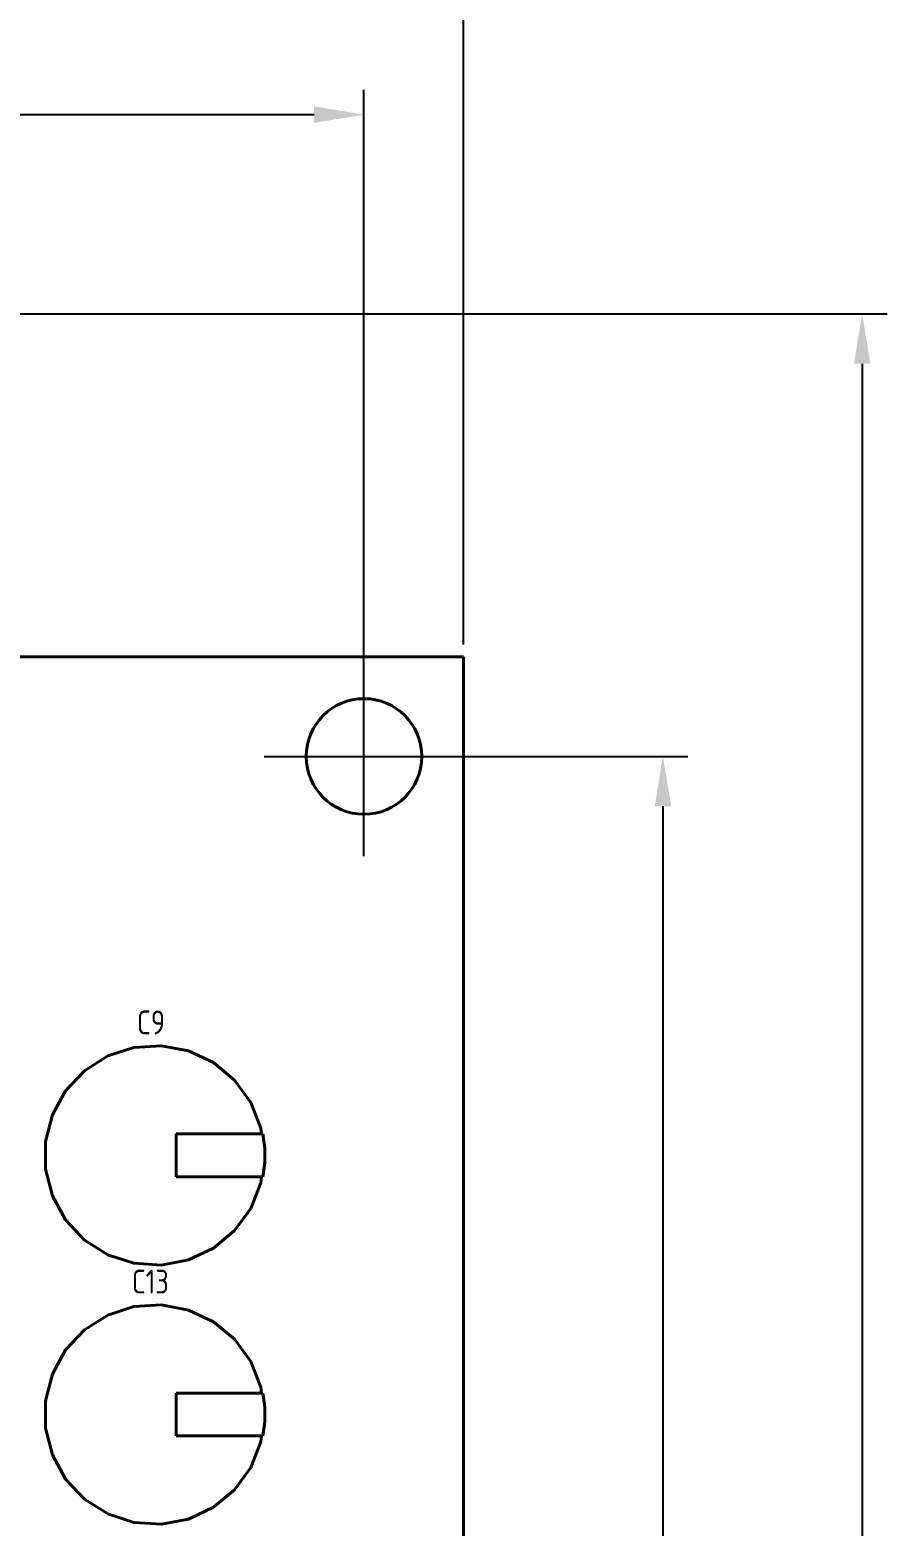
# Model space of a CAD drawing. Header units: inches. Extents: x -969 to 2045, y -594 to 12.
# Drawn here: x -744.8 to -701.7, y -106.1 to -31 of the extents above; entities that cross this region are included whole.
import ezdxf

# ---------------------------------------------------------------- set-up
doc = ezdxf.new("R2010")
doc.units = ezdxf.units.IN
doc.header["$MEASUREMENT"] = 0
doc.layers.add('Основная', color=7, linetype='Continuous', lineweight=40)
doc.styles.add('GOST type A0', font='gost.TTF', dxfattribs={"height": 2.116667})
doc.dimstyles.new('ISO-25', dxfattribs={"dimtxt": 2.5, "dimasz": 2.5, "dimexe": 1.25, "dimexo": 0.625, "dimtad": 1, "dimtxsty": 'Standard', "dimcen": 2.5, "dimadec": 0, "dimazin": 0, "dimtfac": 1, "dimtmove": 0, "dimatfit": 3, "dimfxl": 1, "dimarcsym": 0})

# ---------------------------------------------------------------- blocks, each defined once
blk = doc.blocks.new('*D26')
at = {"color": 0, "lineweight": -2, "transparency": 16777216}
for p, q in [((-882.999, -61.842), (-882.999, -24.017)), ((-722.999, -61.842), (-722.999, -24.017)), ((-880.499, -25.267), (-725.499, -25.267))]:
    blk.add_line(p, q, dxfattribs=at)
at = {"color": 0, "transparency": 16777216}
for points in [[(-880.499, -24.851), (-880.499, -25.684), (-882.999, -25.267)], [(-725.499, -24.851), (-725.499, -25.684), (-722.999, -25.267)]]:
    blk.add_solid(points, dxfattribs=at)
at = {"layer": 'DEFPOINTS', "color": 0, "transparency": 16777216}
for p in [(-722.999, -25.267), (-882.999, -62.467), (-722.999, -62.467)]:
    blk.add_point(p, dxfattribs=at)
at = {"color": 0, "transparency": 16777216, "insert": (-802.999, -23.583), "char_height": 2.1167, "attachment_point": 5, "style": 'GOST type A0'}
blk.add_mtext('80*', dxfattribs=at)
blk = doc.blocks.new('*D27')
at = {"color": 0, "lineweight": -2, "transparency": 16777216}
for p, q in [((-877.999, -66.842), (-877.999, -34.017)), ((-727.999, -66.842), (-727.999, -34.017)), ((-875.499, -35.267), (-730.499, -35.267))]:
    blk.add_line(p, q, dxfattribs=at)
at = {"color": 0, "transparency": 16777216}
for points in [[(-875.499, -34.851), (-875.499, -35.684), (-877.999, -35.267)], [(-730.499, -34.851), (-730.499, -35.684), (-727.999, -35.267)]]:
    blk.add_solid(points, dxfattribs=at)
at = {"layer": 'DEFPOINTS', "color": 0, "transparency": 16777216}
for p in [(-727.999, -35.267), (-877.999, -67.467), (-727.999, -67.467)]:
    blk.add_point(p, dxfattribs=at)
at = {"color": 0, "transparency": 16777216, "insert": (-802.999, -33.583), "char_height": 2.1167, "attachment_point": 5, "style": 'GOST type A0'}
blk.add_mtext('75*', dxfattribs=at)
blk = doc.blocks.new('*D28')
at = {"color": 0, "lineweight": -2, "transparency": 16777216}
for p, q in [((-727.374, -67.467), (-711.749, -67.467)), ((-712.999, -69.967), (-712.999, -294.967)), ((-727.374, -297.467), (-711.749, -297.467))]:
    blk.add_line(p, q, dxfattribs=at)
at = {"color": 0, "transparency": 16777216}
for points in [[(-713.415, -69.967), (-712.582, -69.967), (-712.999, -67.467)], [(-713.415, -294.967), (-712.582, -294.967), (-712.999, -297.467)]]:
    blk.add_solid(points, dxfattribs=at)
at = {"layer": 'DEFPOINTS', "color": 0, "transparency": 16777216}
for p in [(-727.999, -67.467), (-727.999, -297.467), (-712.999, -297.467)]:
    blk.add_point(p, dxfattribs=at)
at = {"color": 0, "transparency": 16777216, "insert": (-714.683, -182.467), "char_height": 2.1167, "attachment_point": 5, "rotation": 90, "style": 'GOST type A0'}
blk.add_mtext('115*', dxfattribs=at)
blk = doc.blocks.new('*D29')
at = {"color": 0, "lineweight": -2, "transparency": 16777216}
for p, q in [((-762.176, -45.267), (-701.749, -45.267)), ((-702.999, -47.767), (-702.999, -299.967)), ((-722.374, -302.467), (-701.749, -302.467))]:
    blk.add_line(p, q, dxfattribs=at)
at = {"color": 0, "transparency": 16777216}
for points in [[(-703.415, -47.767), (-702.582, -47.767), (-702.999, -45.267)], [(-703.415, -299.967), (-702.582, -299.967), (-702.999, -302.467)]]:
    blk.add_solid(points, dxfattribs=at)
at = {"layer": 'DEFPOINTS', "color": 0, "transparency": 16777216}
for p in [(-762.801, -45.267), (-722.999, -302.467), (-702.999, -302.467)]:
    blk.add_point(p, dxfattribs=at)
at = {"color": 0, "transparency": 16777216, "insert": (-704.842, -173.867), "char_height": 2.1167, "attachment_point": 5, "rotation": 90, "style": 'GOST type A0'}
blk.add_mtext('128,6*', dxfattribs=at)

msp = doc.modelspace()

# ---------------------------------------------------------------- linework, layer by layer
for p, q in [((-727.999, -72.467), (-727.999, -62.467)), ((-727.999, -72.467), (-727.999, -62.467)), ((-732.999, -67.467), (-722.999, -67.467)), ((-732.999, -67.467), (-722.999, -67.467))]:
    msp.add_line(p, q)
at = {"layer": 'Основная'}
for p, q in [((-722.999, -62.467), (-882.999, -62.467)), ((-722.999, -302.467), (-722.999, -62.467)), ((-740.857, -82.491), (-742.023, -83.231)), ((-740.857, -82.491), (-742.023, -83.231)), ((-740.857, -82.491), (-742.023, -83.231)), ((-740.857, -82.491), (-742.023, -83.231)), ((-739.543, -82.065), (-740.857, -82.491)), ((-739.543, -82.065), (-740.857, -82.491)), ((-739.543, -82.065), (-740.857, -82.491)), ((-739.543, -82.065), (-740.857, -82.491)), ((-738.163, -81.977), (-739.543, -82.065)), ((-738.163, -81.977), (-739.543, -82.065)), ((-738.163, -81.977), (-739.543, -82.065)), ((-738.163, -81.977), (-739.543, -82.065)), ((-736.807, -82.237), (-738.163, -81.977)), ((-736.807, -82.237), (-738.163, -81.977)), ((-736.807, -82.237), (-738.163, -81.977)), ((-736.807, -82.237), (-738.163, -81.977)), ((-735.557, -82.825), (-736.807, -82.237)), ((-735.557, -82.825), (-736.807, -82.237)), ((-735.557, -82.825), (-736.807, -82.237)), ((-735.557, -82.825), (-736.807, -82.237)), ((-742.023, -83.231), (-742.969, -84.239)), ((-742.023, -83.231), (-742.969, -84.239)), ((-742.023, -83.231), (-742.969, -84.239)), ((-742.023, -83.231), (-742.969, -84.239)), ((-734.491, -83.705), (-735.557, -82.825)), ((-734.491, -83.705), (-735.557, -82.825)), ((-734.491, -83.705), (-735.557, -82.825)), ((-734.491, -83.705), (-735.557, -82.825)), ((-733.679, -84.823), (-734.491, -83.705)), ((-733.679, -84.823), (-734.491, -83.705)), ((-733.679, -84.823), (-734.491, -83.705)), ((-733.679, -84.823), (-734.491, -83.705)), ((-742.969, -84.239), (-743.635, -85.449)), ((-742.969, -84.239), (-743.635, -85.449)), ((-742.969, -84.239), (-743.635, -85.449)), ((-742.969, -84.239), (-743.635, -85.449)), ((-743.635, -85.449), (-743.977, -86.787)), ((-743.635, -85.449), (-743.977, -86.787)), ((-743.635, -85.449), (-743.977, -86.787)), ((-743.635, -85.449), (-743.977, -86.787)), ((-733.171, -86.107), (-733.679, -84.823)), ((-733.171, -86.107), (-733.679, -84.823)), ((-733.171, -86.107), (-733.679, -84.823)), ((-733.171, -86.107), (-733.679, -84.823)), ((-733.133, -86.403), (-733.171, -86.107)), ((-733.133, -86.403), (-733.171, -86.107)), ((-733.133, -86.403), (-733.171, -86.107)), ((-733.133, -86.403), (-733.171, -86.107)), ((-743.977, -86.787), (-743.977, -88.169)), ((-743.977, -88.169), (-743.977, -86.787)), ((-743.977, -86.787), (-743.977, -88.169)), ((-743.977, -88.169), (-743.977, -86.787)), ((-737.425, -86.403), (-737.425, -88.555)), ((-733.071, -86.403), (-737.425, -86.403)), ((-737.425, -86.403), (-737.425, -88.555)), ((-733.071, -86.403), (-737.425, -86.403)), ((-733.071, -86.403), (-733.133, -86.403)), ((-733.071, -86.403), (-733.133, -86.403)), ((-732.977, -87.117), (-733.071, -86.403)), ((-732.977, -87.117), (-733.071, -86.403)), ((-732.977, -87.117), (-733.071, -86.403)), ((-732.977, -87.117), (-733.071, -86.403)), ((-732.977, -87.839), (-732.977, -87.117)), ((-732.977, -87.839), (-732.977, -87.117)), ((-732.977, -87.839), (-732.977, -87.117)), ((-732.977, -87.839), (-732.977, -87.117)), ((-743.977, -88.169), (-743.635, -89.507)), ((-743.635, -89.507), (-743.977, -88.169)), ((-743.977, -88.169), (-743.635, -89.507)), ((-743.635, -89.507), (-743.977, -88.169)), ((-733.071, -88.555), (-737.425, -88.555)), ((-733.071, -88.555), (-737.425, -88.555)), ((-733.171, -88.849), (-733.133, -88.555)), ((-733.133, -88.555), (-733.171, -88.849)), ((-733.171, -88.849), (-733.133, -88.555)), ((-733.133, -88.555), (-733.171, -88.849)), ((-733.133, -88.555), (-733.071, -88.555)), ((-733.133, -88.555), (-733.071, -88.555)), ((-733.071, -88.555), (-732.977, -87.839)), ((-732.977, -87.839), (-733.071, -88.555)), ((-733.071, -88.555), (-732.977, -87.839)), ((-732.977, -87.839), (-733.071, -88.555)), ((-733.679, -90.135), (-733.171, -88.849)), ((-733.171, -88.849), (-733.679, -90.135)), ((-733.679, -90.135), (-733.171, -88.849)), ((-733.171, -88.849), (-733.679, -90.135)), ((-743.635, -89.507), (-742.969, -90.719)), ((-742.969, -90.719), (-743.635, -89.507)), ((-743.635, -89.507), (-742.969, -90.719)), ((-742.969, -90.719), (-743.635, -89.507)), ((-742.969, -90.719), (-742.023, -91.725)), ((-742.023, -91.725), (-742.969, -90.719)), ((-742.969, -90.719), (-742.023, -91.725)), ((-742.023, -91.725), (-742.969, -90.719)), ((-734.491, -91.251), (-733.679, -90.135)), ((-733.679, -90.135), (-734.491, -91.251)), ((-734.491, -91.251), (-733.679, -90.135)), ((-733.679, -90.135), (-734.491, -91.251)), ((-735.557, -92.133), (-734.491, -91.251)), ((-734.491, -91.251), (-735.557, -92.133)), ((-735.557, -92.133), (-734.491, -91.251)), ((-734.491, -91.251), (-735.557, -92.133)), ((-742.023, -91.725), (-740.857, -92.465)), ((-740.857, -92.465), (-742.023, -91.725)), ((-742.023, -91.725), (-740.857, -92.465)), ((-740.857, -92.465), (-742.023, -91.725)), ((-736.807, -92.721), (-735.557, -92.133)), ((-735.557, -92.133), (-736.807, -92.721)), ((-736.807, -92.721), (-735.557, -92.133)), ((-735.557, -92.133), (-736.807, -92.721)), ((-740.857, -92.465), (-739.543, -92.893)), ((-739.543, -92.893), (-740.857, -92.465)), ((-740.857, -92.465), (-739.543, -92.893)), ((-739.543, -92.893), (-740.857, -92.465)), ((-739.543, -92.893), (-738.163, -92.979)), ((-738.163, -92.979), (-739.543, -92.893)), ((-739.543, -92.893), (-738.163, -92.979)), ((-738.163, -92.979), (-739.543, -92.893)), ((-738.163, -92.979), (-736.807, -92.721)), ((-736.807, -92.721), (-738.163, -92.979)), ((-738.163, -92.979), (-736.807, -92.721)), ((-736.807, -92.721), (-738.163, -92.979)), ((-739.543, -95.065), (-740.857, -95.491)), ((-739.543, -95.065), (-740.857, -95.491)), ((-739.543, -95.065), (-740.857, -95.491)), ((-739.543, -95.065), (-740.857, -95.491)), ((-738.163, -94.977), (-739.543, -95.065)), ((-738.163, -94.977), (-739.543, -95.065)), ((-738.163, -94.977), (-739.543, -95.065)), ((-738.163, -94.977), (-739.543, -95.065)), ((-736.807, -95.237), (-738.163, -94.977)), ((-736.807, -95.237), (-738.163, -94.977)), ((-736.807, -95.237), (-738.163, -94.977)), ((-736.807, -95.237), (-738.163, -94.977)), ((-735.557, -95.825), (-736.807, -95.237)), ((-735.557, -95.825), (-736.807, -95.237)), ((-735.557, -95.825), (-736.807, -95.237)), ((-735.557, -95.825), (-736.807, -95.237)), ((-740.857, -95.491), (-742.023, -96.231)), ((-740.857, -95.491), (-742.023, -96.231)), ((-740.857, -95.491), (-742.023, -96.231)), ((-740.857, -95.491), (-742.023, -96.231)), ((-734.491, -96.705), (-735.557, -95.825)), ((-734.491, -96.705), (-735.557, -95.825)), ((-734.491, -96.705), (-735.557, -95.825)), ((-734.491, -96.705), (-735.557, -95.825)), ((-742.023, -96.231), (-742.969, -97.239)), ((-742.023, -96.231), (-742.969, -97.239)), ((-742.023, -96.231), (-742.969, -97.239)), ((-742.023, -96.231), (-742.969, -97.239)), ((-733.679, -97.823), (-734.491, -96.705)), ((-733.679, -97.823), (-734.491, -96.705)), ((-733.679, -97.823), (-734.491, -96.705)), ((-733.679, -97.823), (-734.491, -96.705)), ((-742.969, -97.239), (-743.635, -98.449)), ((-742.969, -97.239), (-743.635, -98.449)), ((-742.969, -97.239), (-743.635, -98.449)), ((-742.969, -97.239), (-743.635, -98.449)), ((-733.171, -99.107), (-733.679, -97.823)), ((-733.171, -99.107), (-733.679, -97.823)), ((-733.171, -99.107), (-733.679, -97.823)), ((-733.171, -99.107), (-733.679, -97.823)), ((-743.635, -98.449), (-743.977, -99.787)), ((-743.635, -98.449), (-743.977, -99.787)), ((-743.635, -98.449), (-743.977, -99.787)), ((-743.635, -98.449), (-743.977, -99.787)), ((-743.977, -99.787), (-743.977, -101.169)), ((-743.977, -101.169), (-743.977, -99.787)), ((-743.977, -99.787), (-743.977, -101.169)), ((-743.977, -101.169), (-743.977, -99.787)), ((-737.425, -99.403), (-737.425, -101.555)), ((-733.071, -99.403), (-737.425, -99.403)), ((-737.425, -99.403), (-737.425, -101.555)), ((-733.071, -99.403), (-737.425, -99.403)), ((-733.133, -99.403), (-733.171, -99.107)), ((-733.133, -99.403), (-733.171, -99.107)), ((-733.133, -99.403), (-733.171, -99.107)), ((-733.133, -99.403), (-733.171, -99.107)), ((-733.071, -99.403), (-733.133, -99.403)), ((-733.071, -99.403), (-733.133, -99.403)), ((-732.977, -100.117), (-733.071, -99.403)), ((-732.977, -100.117), (-733.071, -99.403)), ((-732.977, -100.117), (-733.071, -99.403)), ((-732.977, -100.117), (-733.071, -99.403)), ((-732.977, -100.839), (-732.977, -100.117)), ((-732.977, -100.839), (-732.977, -100.117)), ((-732.977, -100.839), (-732.977, -100.117)), ((-732.977, -100.839), (-732.977, -100.117)), ((-743.977, -101.169), (-743.635, -102.507)), ((-743.635, -102.507), (-743.977, -101.169)), ((-743.977, -101.169), (-743.635, -102.507)), ((-743.635, -102.507), (-743.977, -101.169)), ((-733.071, -101.555), (-732.977, -100.839)), ((-732.977, -100.839), (-733.071, -101.555)), ((-733.071, -101.555), (-732.977, -100.839)), ((-732.977, -100.839), (-733.071, -101.555)), ((-733.071, -101.555), (-737.425, -101.555)), ((-733.071, -101.555), (-737.425, -101.555)), ((-733.679, -103.135), (-733.171, -101.849)), ((-733.171, -101.849), (-733.679, -103.135)), ((-733.679, -103.135), (-733.171, -101.849)), ((-733.171, -101.849), (-733.679, -103.135)), ((-733.171, -101.849), (-733.133, -101.555)), ((-733.133, -101.555), (-733.171, -101.849)), ((-733.171, -101.849), (-733.133, -101.555)), ((-733.133, -101.555), (-733.171, -101.849)), ((-733.133, -101.555), (-733.071, -101.555)), ((-733.133, -101.555), (-733.071, -101.555)), ((-743.635, -102.507), (-742.969, -103.719)), ((-742.969, -103.719), (-743.635, -102.507)), ((-743.635, -102.507), (-742.969, -103.719)), ((-742.969, -103.719), (-743.635, -102.507)), ((-734.491, -104.251), (-733.679, -103.135)), ((-733.679, -103.135), (-734.491, -104.251)), ((-734.491, -104.251), (-733.679, -103.135)), ((-733.679, -103.135), (-734.491, -104.251)), ((-742.969, -103.719), (-742.023, -104.725)), ((-742.023, -104.725), (-742.969, -103.719)), ((-742.969, -103.719), (-742.023, -104.725)), ((-742.023, -104.725), (-742.969, -103.719)), ((-735.557, -105.133), (-734.491, -104.251)), ((-734.491, -104.251), (-735.557, -105.133)), ((-735.557, -105.133), (-734.491, -104.251)), ((-734.491, -104.251), (-735.557, -105.133)), ((-742.023, -104.725), (-740.857, -105.465)), ((-740.857, -105.465), (-742.023, -104.725)), ((-742.023, -104.725), (-740.857, -105.465)), ((-740.857, -105.465), (-742.023, -104.725)), ((-740.857, -105.465), (-739.543, -105.893)), ((-739.543, -105.893), (-740.857, -105.465)), ((-740.857, -105.465), (-739.543, -105.893)), ((-739.543, -105.893), (-740.857, -105.465)), ((-738.163, -105.979), (-736.807, -105.721)), ((-736.807, -105.721), (-738.163, -105.979)), ((-738.163, -105.979), (-736.807, -105.721)), ((-736.807, -105.721), (-738.163, -105.979)), ((-736.807, -105.721), (-735.557, -105.133)), ((-735.557, -105.133), (-736.807, -105.721)), ((-736.807, -105.721), (-735.557, -105.133)), ((-735.557, -105.133), (-736.807, -105.721)), ((-739.543, -105.893), (-738.163, -105.979)), ((-738.163, -105.979), (-739.543, -105.893)), ((-739.543, -105.893), (-738.163, -105.979)), ((-738.163, -105.979), (-739.543, -105.893))]:
    msp.add_line(p, q, dxfattribs=at)
for start, end in [(90, 180), (0, 90), (180, 270), (270, 0)]:
    msp.add_arc((-727.999, -67.467), 2.9, start, end, dxfattribs=at)

# ---------------------------------------------------------------- texts
at = {"layer": 'Основная', "style": 'GOST type A0'}
for s, p in [('C9', (-739.387, -81.409)), ('C13', (-739.647, -94.409))]:
    msp.add_text(s, height=1.2, dxfattribs=at).set_placement(p)

# ---------------------------------------------------------------- dimensions: what is measured, and where the dimension line sits
for base, p1, p2, text, picture, middle in [((-722.999, -25.267), (-882.999, -62.467), (-722.999, -62.467), '80*', '*D26', (-802.999, -25.267)), ((-727.999, -35.267), (-877.999, -67.467), (-727.999, -67.467), '75*', '*D27', (-802.999, -35.267))]:
    dim = msp.add_linear_dim(base=base, p1=p1, p2=p2, text=text, dimstyle='ISO-25', override={"dimtxsty": 'GOST type A0'})
    dim.commit()
    dim.dimension.update_dxf_attribs({"geometry": picture, "text_midpoint": middle, "dimtype": 160})
for base, p1, p2, text, picture, middle in [((-702.999, -302.467), (-762.801, -45.267), (-722.999, -302.467), '128,6*', '*D29', (-702.999, -173.867)), ((-712.999, -297.467), (-727.999, -67.467), (-727.999, -297.467), '115*', '*D28', (-712.999, -182.467))]:
    dim = msp.add_linear_dim(base=base, p1=p1, p2=p2, angle=90, text=text, dimstyle='ISO-25', override={"dimtxsty": 'GOST type A0'})
    dim.commit()
    dim.dimension.update_dxf_attribs({"geometry": picture, "text_midpoint": middle, "dimtype": 160})

doc.saveas('drawing.dxf')
